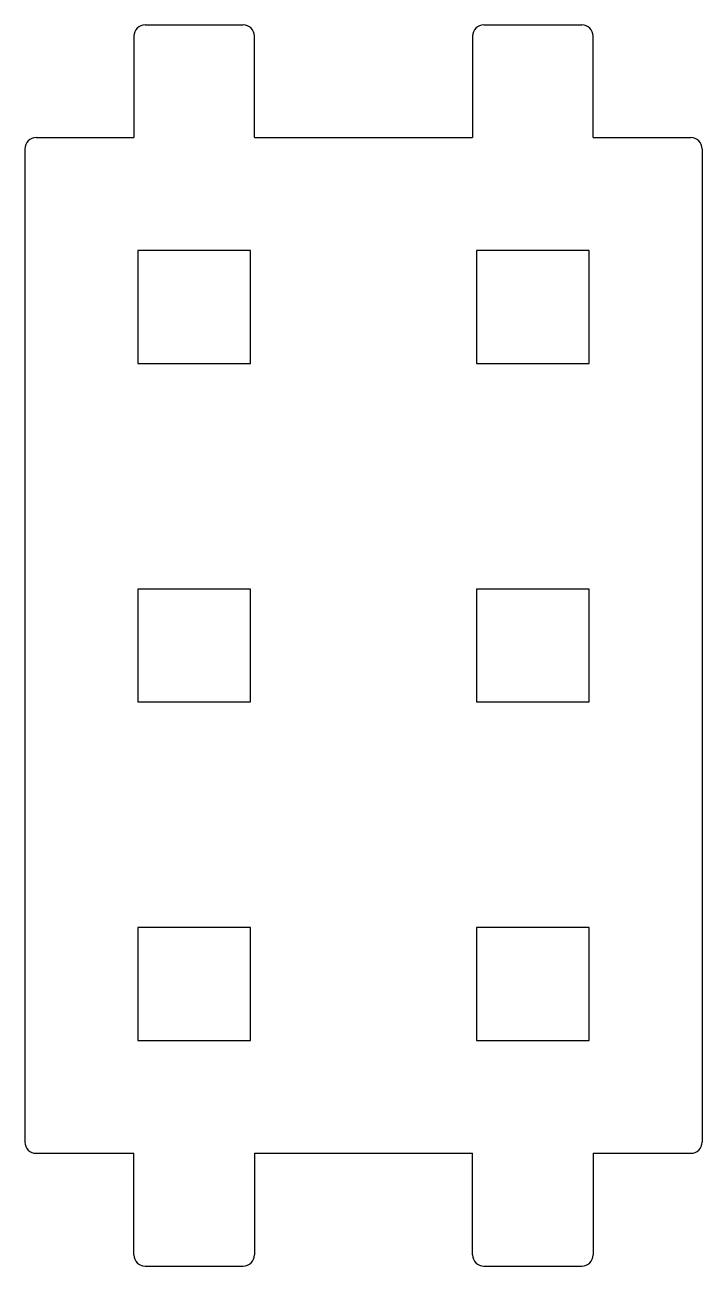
# Model space of a CAD drawing. Header units: millimetres. Extents: x 9.2 to 27.2, y 265.9 to 298.9.
import ezdxf

# ---------------------------------------------------------------- set-up
doc = ezdxf.new("R2010")
doc.units = ezdxf.units.MM
doc.layers.add('Default', color=7, linetype='Continuous')

# ---------------------------------------------------------------- blocks, each defined once
blk = doc.blocks.new('SE')
at = {"layer": 'Default', "color": 7, "linetype": 'Continuous'}
for p, q in [((12.217, 292.937), (12.217, 289.937)), ((15.217, 292.937), (12.217, 292.937)), ((15.217, 289.937), (15.217, 292.937)), ((12.217, 289.937), (15.217, 289.937))]:
    blk.add_line(p, q, dxfattribs=at)
blk = doc.blocks.new('SE1')
at = {"layer": 'Default', "color": 7, "linetype": 'Continuous'}
for p, q in [((21.217, 292.937), (21.217, 289.937)), ((24.217, 292.937), (21.217, 292.937)), ((24.217, 289.937), (24.217, 292.937)), ((21.217, 289.937), (24.217, 289.937))]:
    blk.add_line(p, q, dxfattribs=at)
blk = doc.blocks.new('SE2')
at = {"layer": 'Default', "color": 7, "linetype": 'Continuous'}
for p, q in [((12.217, 274.937), (12.217, 271.937)), ((15.217, 274.937), (12.217, 274.937)), ((15.217, 271.937), (15.217, 274.937)), ((12.217, 271.937), (15.217, 271.937))]:
    blk.add_line(p, q, dxfattribs=at)
blk = doc.blocks.new('SE3')
at = {"layer": 'Default', "color": 7, "linetype": 'Continuous'}
for p, q in [((21.217, 274.937), (21.217, 271.937)), ((24.217, 274.937), (21.217, 274.937)), ((24.217, 271.937), (24.217, 274.937)), ((21.217, 271.937), (24.217, 271.937))]:
    blk.add_line(p, q, dxfattribs=at)
blk = doc.blocks.new('SE4')
at = {"layer": 'Default', "color": 7, "linetype": 'Continuous'}
for p, q in [((12.217, 283.937), (12.217, 280.937)), ((15.217, 283.937), (12.217, 283.937)), ((15.217, 280.937), (15.217, 283.937)), ((12.217, 280.937), (15.217, 280.937))]:
    blk.add_line(p, q, dxfattribs=at)
blk = doc.blocks.new('SE5')
at = {"layer": 'Default', "color": 7, "linetype": 'Continuous'}
for p, q in [((21.217, 283.937), (21.217, 280.937)), ((24.217, 283.937), (21.217, 283.937)), ((24.217, 280.937), (24.217, 283.937)), ((21.217, 280.937), (24.217, 280.937))]:
    blk.add_line(p, q, dxfattribs=at)

msp = doc.modelspace()

# ---------------------------------------------------------------- linework, layer by layer
at = {"layer": 'Default', "color": 7, "linetype": 'Continuous'}
for p, q in [((12.417, 298.937), (15.017, 298.937)), ((21.417, 298.937), (24.017, 298.937)), ((12.117, 298.637), (12.117, 295.937)), ((15.317, 295.937), (15.317, 298.637)), ((21.117, 298.637), (21.117, 295.937)), ((24.317, 295.937), (24.317, 298.637)), ((9.517, 295.937), (12.117, 295.937)), ((15.317, 295.937), (21.117, 295.937)), ((24.317, 295.937), (26.917, 295.937)), ((9.217, 295.637), (9.217, 269.237)), ((27.217, 295.637), (27.217, 269.237)), ((9.517, 268.937), (12.117, 268.937)), ((12.117, 266.237), (12.117, 268.937)), ((15.317, 268.937), (15.317, 266.237)), ((15.317, 268.937), (21.117, 268.937)), ((21.117, 266.237), (21.117, 268.937)), ((24.317, 268.937), (24.317, 266.237)), ((24.317, 268.937), (26.917, 268.937)), ((12.417, 265.937), (15.017, 265.937)), ((21.417, 265.937), (24.017, 265.937))]:
    msp.add_line(p, q, dxfattribs=at)
for centre, start, end in [((12.417, 298.637), 90, 180), ((15.017, 298.637), 0, 90), ((21.417, 298.637), 90, 180), ((24.017, 298.637), 0, 90), ((9.517, 295.637), 90, 180), ((26.917, 295.637), 0, 90), ((9.517, 269.237), 180, 270), ((26.917, 269.237), 270, 0), ((12.417, 266.237), 180, 270), ((15.017, 266.237), 270, 0), ((21.417, 266.237), 180, 270), ((24.017, 266.237), 270, 0)]:
    msp.add_arc(centre, 0.3, start, end, dxfattribs=at)

# ---------------------------------------------------------------- block references
at = {"layer": 'Default'}
for name in ['SE', 'SE1', 'SE4', 'SE5', 'SE2', 'SE3']:
    msp.add_blockref(name, (0, 0), dxfattribs=at)

doc.saveas('drawing.dxf')
